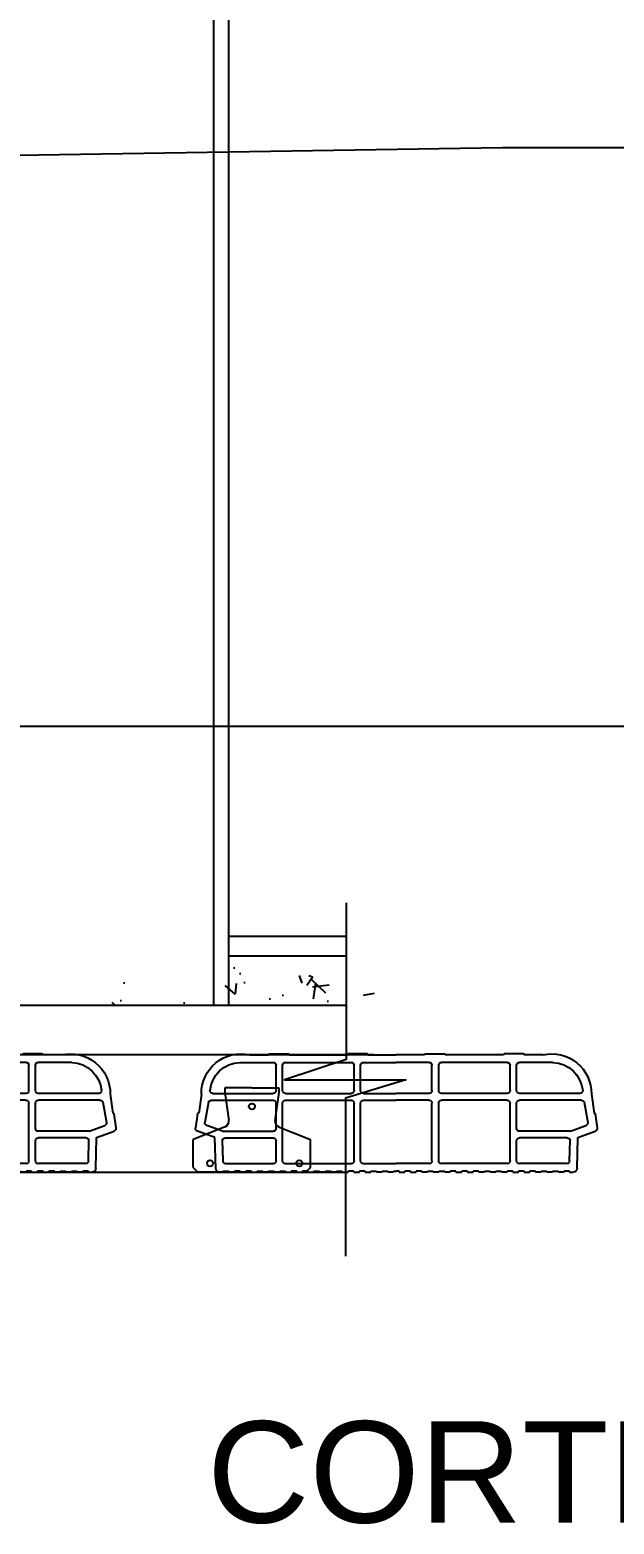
# Model space of a CAD drawing. Header units: metres. Extents: x 198 to 412, y -54 to 17.
# Drawn here: x 255.863 to 256.457, y -41.78 to -40.26 of the extents above; entities that cross this region are included whole.
import ezdxf
from ezdxf import colors
from ezdxf.entities.mleader import LeaderData, LeaderLine
from ezdxf.math import Vec2, Vec3

# ---------------------------------------------------------------- set-up
doc = ezdxf.new("R2010")
doc.units = ezdxf.units.M
doc.header["$LTSCALE"] = 10
for name, color, linetype in [('02', 2, 'Continuous'), ('1_MUROS', 6, 'Continuous'), ('A-Autos', 254, 'Continuous'), ('A-MUROS', 6, 'Continuous'), ('A-TEXTOS', 2, 'Continuous'), ('Corte t', 2, 'Continuous'), ('HT-253', 253, 'Continuous'), ('Losa rap sapito', 251, 'Continuous'), ('piso', 1, 'Continuous'), ('TM-REVOQUE', 2, 'Continuous')]:
    doc.layers.add(name, color=color, linetype=linetype)
doc.styles.add('ARIAL', font='arial.ttf')
doc.styles.get("Standard").update_dxf_attribs({"font": 'arial.ttf'})

# ---------------------------------------------------------------- blocks, each defined once
blk = doc.blocks.new('VIGUETA NUEVA')
at = {"layer": '02'}
for p, q in [((852.3054, 1549.6661), (852.2767, 1549.6661)), ((852.2767, 1549.6661), (852.2767, 1549.6611)), ((852.3054, 1549.6661), (852.3342, 1549.6661)), ((852.3342, 1549.6661), (852.3342, 1549.6611)), ((852.2767, 1549.6611), (852.2809, 1549.6312)), ((852.3342, 1549.6611), (852.3299, 1549.6312)), ((852.2769, 1549.6243), (852.2429, 1549.6111)), ((852.3339, 1549.6243), (852.3679, 1549.6111)), ((852.2429, 1549.5811), (852.2429, 1549.6111)), ((852.3679, 1549.5811), (852.3679, 1549.6111)), ((852.2429, 1549.5811), (852.2479, 1549.5761)), ((852.3054, 1549.5761), (852.2479, 1549.5761)), ((852.3054, 1549.5761), (852.3629, 1549.5761)), ((852.3679, 1549.5811), (852.3629, 1549.5761))]:
    blk.add_line(p, q, dxfattribs=at)
for centre, start, end in [((852.2739, 1549.6307), 294.8533, 4.4381), ((852.3369, 1549.6307), 175.5619, 245.1467)]:
    blk.add_arc(centre, 0.00704, start, end, dxfattribs=at)
blk = doc.blocks.new('VIGUETA NUEVA1')
at = {"layer": 'piso'}
for centre in [(0, -0.02), (-0.0444, -0.0805), (0.0504, -0.0805)]:
    blk.add_circle(centre, 0.00324, dxfattribs=at)
at = {"layer": '1_MUROS'}
blk.add_blockref('VIGUETA NUEVA', (-852.3054, -1549.6661), dxfattribs=at)
blk = doc.blocks.new('Losa rap zapito')
at = {"layer": 'Losa rap sapito'}
for p, q in [((283.7813, -291.7641), (283.8003, -291.7641)), ((283.8012, -291.7632), (283.8205, -291.7632)), ((283.8215, -291.7641), (283.8806, -291.7641)), ((283.9008, -291.7632), (283.8815, -291.7632)), ((283.9018, -291.7641), (283.9304, -291.7641)), ((283.959, -291.7641), (283.9304, -291.7641)), ((283.9599, -291.7632), (283.9792, -291.7632)), ((284.0393, -291.7641), (283.9802, -291.7641)), ((284.0595, -291.7632), (284.0402, -291.7632)), ((284.0795, -291.7641), (284.0605, -291.7641)), ((283.7711, -291.7719), (283.8051, -291.7719)), ((283.808, -291.8006), (283.808, -291.7747)), ((283.8147, -291.8006), (283.8147, -291.7747)), ((283.8176, -291.7719), (283.8844, -291.7719)), ((283.8873, -291.8006), (283.8873, -291.7747)), ((283.8941, -291.8006), (283.8941, -291.7747)), ((283.897, -291.7719), (283.9304, -291.7719)), ((283.9638, -291.7719), (283.9304, -291.7719)), ((283.9667, -291.8006), (283.9667, -291.7747)), ((283.9734, -291.8006), (283.9734, -291.7747)), ((284.0431, -291.7719), (283.9763, -291.7719)), ((284.046, -291.8006), (284.046, -291.7747)), ((284.0527, -291.8006), (284.0527, -291.7747)), ((284.0896, -291.7719), (284.0556, -291.7719)), ((283.732, -291.8042), (283.7293, -291.8235)), ((283.7394, -291.8124), (283.7357, -291.8329)), ((283.7422, -291.8103), (283.8051, -291.8103)), ((283.7437, -291.8035), (283.8051, -291.8035)), ((283.7534, -291.8103), (283.8051, -291.8103)), ((283.808, -291.8391), (283.808, -291.8132)), ((283.8147, -291.8721), (283.8147, -291.8132)), ((283.8176, -291.8035), (283.8844, -291.8035)), ((283.8176, -291.8103), (283.8844, -291.8103)), ((283.8873, -291.8721), (283.8873, -291.8132)), ((283.8941, -291.8721), (283.8941, -291.8132)), ((283.897, -291.8035), (283.9304, -291.8035)), ((283.897, -291.8103), (283.9304, -291.8103)), ((283.9638, -291.8035), (283.9304, -291.8035)), ((283.9638, -291.8103), (283.9304, -291.8103)), ((283.9667, -291.8721), (283.9667, -291.8132)), ((283.9734, -291.8721), (283.9734, -291.8132)), ((284.0431, -291.8035), (283.9763, -291.8035)), ((284.0431, -291.8103), (283.9763, -291.8103)), ((284.046, -291.8721), (284.046, -291.8132)), ((284.0527, -291.8391), (284.0527, -291.8132)), ((284.117, -291.8035), (284.0556, -291.8035)), ((284.1186, -291.8103), (284.0556, -291.8103)), ((284.1073, -291.8103), (284.0556, -291.8103)), ((284.1214, -291.8124), (284.125, -291.8329)), ((284.1287, -291.8042), (284.1314, -291.8235)), ((283.7282, -291.8243), (283.7262, -291.8386)), ((284.1325, -291.8243), (284.1346, -291.8386)), ((283.7459, -291.8484), (283.728, -291.8417)), ((283.7534, -291.842), (283.7376, -291.836)), ((283.7534, -291.842), (283.8051, -291.842)), ((284.1073, -291.842), (284.0556, -291.842)), ((284.1073, -291.842), (284.1232, -291.836)), ((284.1149, -291.8484), (284.1327, -291.8417)), ((283.7466, -291.8799), (283.7459, -291.8484)), ((283.7542, -291.8721), (283.7536, -291.851)), ((283.7565, -291.8487), (283.8051, -291.8487)), ((283.808, -291.8721), (283.808, -291.8516)), ((284.0527, -291.8721), (284.0527, -291.8516)), ((284.1043, -291.8487), (284.0556, -291.8487)), ((284.1066, -291.8721), (284.1071, -291.851)), ((284.1141, -291.8799), (284.1149, -291.8484)), ((283.7571, -291.8749), (283.8051, -291.8749)), ((283.8176, -291.8749), (283.8844, -291.8749)), ((283.897, -291.8749), (283.9304, -291.8749)), ((283.9638, -291.8749), (283.9304, -291.8749)), ((284.0431, -291.8749), (283.9763, -291.8749)), ((284.1037, -291.8749), (284.0556, -291.8749)), ((283.7541, -291.8836), (283.7504, -291.8836)), ((283.7541, -291.8836), (283.7516, -291.8836)), ((283.7541, -291.8836), (283.7516, -291.8836)), ((283.7541, -291.8836), (283.7541, -291.8827)), ((283.7541, -291.8827), (283.7598, -291.8827)), ((283.7598, -291.8836), (283.7598, -291.8827)), ((283.7598, -291.8836), (283.7656, -291.8836)), ((283.7714, -291.8827), (283.7656, -291.8827)), ((283.7656, -291.8836), (283.7656, -291.8827)), ((283.7714, -291.8836), (283.7714, -291.8827)), ((283.7714, -291.8836), (283.7772, -291.8836)), ((283.7772, -291.8836), (283.7772, -291.8827)), ((283.783, -291.8827), (283.7772, -291.8827)), ((283.783, -291.8836), (283.783, -291.8827)), ((283.783, -291.8836), (283.7887, -291.8836)), ((283.7887, -291.8836), (283.7887, -291.8827)), ((283.7887, -291.8827), (283.7945, -291.8827)), ((283.7945, -291.8836), (283.7945, -291.8827)), ((283.8003, -291.8836), (283.7945, -291.8836)), ((283.8003, -291.8827), (283.8061, -291.8827)), ((283.8003, -291.8836), (283.8003, -291.8827)), ((283.8061, -291.8836), (283.8061, -291.8827)), ((283.8119, -291.8836), (283.8061, -291.8836)), ((283.8119, -291.8827), (283.8176, -291.8827)), ((283.8119, -291.8836), (283.8119, -291.8827)), ((283.8119, -291.8827), (283.8176, -291.8827)), ((283.8176, -291.8836), (283.8176, -291.8827)), ((283.8176, -291.8836), (283.8234, -291.8836)), ((283.8292, -291.8827), (283.8234, -291.8827)), ((283.8234, -291.8836), (283.8234, -291.8827)), ((283.8292, -291.8836), (283.8292, -291.8827)), ((283.8292, -291.8836), (283.835, -291.8836)), ((283.835, -291.8836), (283.835, -291.8827)), ((283.8408, -291.8827), (283.835, -291.8827)), ((283.8408, -291.8836), (283.8408, -291.8827)), ((283.8408, -291.8836), (283.8465, -291.8836)), ((283.8465, -291.8836), (283.8465, -291.8827)), ((283.8465, -291.8827), (283.8523, -291.8827)), ((283.8523, -291.8836), (283.8523, -291.8827)), ((283.8581, -291.8836), (283.8523, -291.8836)), ((283.8581, -291.8827), (283.8639, -291.8827)), ((283.8581, -291.8836), (283.8581, -291.8827)), ((283.8639, -291.8836), (283.8639, -291.8827)), ((283.8697, -291.8836), (283.8639, -291.8836)), ((283.8697, -291.8827), (283.8755, -291.8827)), ((283.8697, -291.8836), (283.8697, -291.8827)), ((283.8697, -291.8827), (283.8755, -291.8827)), ((283.8755, -291.8836), (283.8755, -291.8827)), ((283.8755, -291.8836), (283.8812, -291.8836)), ((283.887, -291.8827), (283.8812, -291.8827)), ((283.8812, -291.8836), (283.8812, -291.8827)), ((283.887, -291.8836), (283.887, -291.8827)), ((283.887, -291.8836), (283.8928, -291.8836)), ((283.8928, -291.8836), (283.8928, -291.8827)), ((283.8986, -291.8827), (283.8928, -291.8827)), ((283.8986, -291.8836), (283.8986, -291.8827)), ((283.8986, -291.8836), (283.9044, -291.8836)), ((283.9044, -291.8836), (283.9044, -291.8827)), ((283.9044, -291.8827), (283.9101, -291.8827)), ((283.9101, -291.8836), (283.9101, -291.8827)), ((283.9159, -291.8836), (283.9101, -291.8836)), ((283.9159, -291.8827), (283.9217, -291.8827)), ((283.9159, -291.8836), (283.9159, -291.8827)), ((283.9217, -291.8836), (283.9217, -291.8827)), ((283.9275, -291.8836), (283.9217, -291.8836)), ((283.9275, -291.8836), (283.9275, -291.8827)), ((283.9275, -291.8827), (283.9304, -291.8827)), ((283.9333, -291.8827), (283.9304, -291.8827)), ((283.9333, -291.8836), (283.9333, -291.8827)), ((283.9333, -291.8836), (283.939, -291.8836)), ((283.9448, -291.8827), (283.939, -291.8827)), ((283.939, -291.8836), (283.939, -291.8827)), ((283.9448, -291.8836), (283.9448, -291.8827)), ((283.9448, -291.8836), (283.9506, -291.8836)), ((283.9506, -291.8836), (283.9506, -291.8827)), ((283.9564, -291.8827), (283.9506, -291.8827)), ((283.9564, -291.8836), (283.9564, -291.8827)), ((283.9622, -291.8836), (283.9564, -291.8836)), ((283.9622, -291.8836), (283.9622, -291.8827)), ((283.9622, -291.8827), (283.9679, -291.8827)), ((283.9679, -291.8836), (283.9679, -291.8827)), ((283.9737, -291.8836), (283.9679, -291.8836)), ((283.9737, -291.8827), (283.9795, -291.8827)), ((283.9737, -291.8836), (283.9737, -291.8827)), ((283.9795, -291.8836), (283.9795, -291.8827)), ((283.9853, -291.8836), (283.9795, -291.8836)), ((283.9911, -291.8827), (283.9853, -291.8827)), ((283.9853, -291.8836), (283.9853, -291.8827)), ((283.9911, -291.8827), (283.9853, -291.8827)), ((283.9911, -291.8836), (283.9911, -291.8827)), ((283.9911, -291.8836), (283.9968, -291.8836)), ((284.0026, -291.8827), (283.9968, -291.8827)), ((283.9968, -291.8836), (283.9968, -291.8827)), ((284.0026, -291.8836), (284.0026, -291.8827)), ((284.0026, -291.8836), (284.0084, -291.8836)), ((284.0084, -291.8836), (284.0084, -291.8827)), ((284.0142, -291.8827), (284.0084, -291.8827)), ((284.0142, -291.8836), (284.0142, -291.8827)), ((284.02, -291.8836), (284.0142, -291.8836)), ((284.02, -291.8836), (284.02, -291.8827)), ((284.02, -291.8827), (284.0258, -291.8827)), ((284.0258, -291.8836), (284.0258, -291.8827)), ((284.0315, -291.8836), (284.0258, -291.8836)), ((284.0315, -291.8827), (284.0373, -291.8827)), ((284.0315, -291.8836), (284.0315, -291.8827)), ((284.0373, -291.8836), (284.0373, -291.8827)), ((284.0431, -291.8836), (284.0373, -291.8836)), ((284.0489, -291.8827), (284.0431, -291.8827)), ((284.0431, -291.8836), (284.0431, -291.8827)), ((284.0489, -291.8827), (284.0431, -291.8827)), ((284.0489, -291.8836), (284.0489, -291.8827)), ((284.0489, -291.8836), (284.0547, -291.8836)), ((284.0604, -291.8827), (284.0547, -291.8827)), ((284.0547, -291.8836), (284.0547, -291.8827)), ((284.0604, -291.8836), (284.0604, -291.8827)), ((284.0604, -291.8836), (284.0662, -291.8836)), ((284.0662, -291.8836), (284.0662, -291.8827)), ((284.072, -291.8827), (284.0662, -291.8827)), ((284.072, -291.8836), (284.072, -291.8827)), ((284.0778, -291.8836), (284.072, -291.8836)), ((284.0778, -291.8836), (284.0778, -291.8827)), ((284.0778, -291.8827), (284.0836, -291.8827)), ((284.0836, -291.8836), (284.0836, -291.8827)), ((284.0893, -291.8836), (284.0836, -291.8836)), ((284.0893, -291.8827), (284.0951, -291.8827)), ((284.0893, -291.8836), (284.0893, -291.8827)), ((284.0951, -291.8836), (284.0951, -291.8827)), ((284.1009, -291.8836), (284.0951, -291.8836)), ((284.1009, -291.8836), (284.1009, -291.8827)), ((284.1067, -291.8827), (284.1009, -291.8827)), ((284.1067, -291.8836), (284.1067, -291.8827)), ((284.1067, -291.8836), (284.1092, -291.8836)), ((284.1067, -291.8836), (284.1092, -291.8836)), ((284.1067, -291.8836), (284.1103, -291.8836))]:
    blk.add_line(p, q, dxfattribs=at)
for centre, radius, start, end in [((283.7724, -291.8035), 0.0404, 77.2971, 181.0135), ((283.8012, -291.7641), 0.000963, 90, 180), ((283.8205, -291.7641), 0.000963, 0, 90), ((283.8815, -291.7641), 0.000963, 90, 180), ((283.9008, -291.7641), 0.000963, 0, 90), ((283.9599, -291.7641), 0.000963, 90, 180), ((283.9792, -291.7641), 0.000963, 0, 90), ((284.0402, -291.7641), 0.000963, 90, 180), ((284.0595, -291.7641), 0.000963, 0, 90), ((284.0883, -291.8035), 0.0404, 358.9865, 102.7029), ((283.7724, -291.8035), 0.0317, 92.259, 174.7894), ((283.8051, -291.7747), 0.00289, 0, 90), ((283.8176, -291.7747), 0.00289, 90, 180), ((283.8844, -291.7747), 0.00289, 0, 90), ((283.897, -291.7747), 0.00289, 90, 180), ((283.9638, -291.7747), 0.00289, 0, 90), ((283.9763, -291.7747), 0.00289, 90, 180), ((284.0431, -291.7747), 0.00289, 0, 90), ((284.0556, -291.7747), 0.00289, 90, 180), ((284.0883, -291.8035), 0.0317, 5.2106, 87.741), ((283.7422, -291.8132), 0.00289, 90, 165.2593), ((283.7437, -291.8006), 0.00289, 180.2316, 270), ((283.8051, -291.8006), 0.00289, 270, 0), ((283.8051, -291.8132), 0.00289, 0, 90), ((283.8176, -291.8006), 0.00289, 180, 270), ((283.8176, -291.8132), 0.00289, 90, 180), ((283.8844, -291.8006), 0.00289, 270, 0), ((283.8844, -291.8132), 0.00289, 0, 90), ((283.897, -291.8006), 0.00289, 180, 270), ((283.897, -291.8132), 0.00289, 90, 180), ((283.9638, -291.8006), 0.00289, 270, 0), ((283.9638, -291.8132), 0.00289, 0, 90), ((283.9763, -291.8006), 0.00289, 180, 270), ((283.9763, -291.8132), 0.00289, 90, 180), ((284.0431, -291.8006), 0.00289, 270, 0), ((284.0431, -291.8132), 0.00289, 0, 90), ((284.0556, -291.8006), 0.00289, 180, 270), ((284.0556, -291.8132), 0.00289, 90, 180), ((284.117, -291.8006), 0.00289, 270, 359.7684), ((284.1186, -291.8132), 0.00289, 14.7407, 90), ((283.7292, -291.8244), 0.000963, 81.8699, 171.8699), ((284.1316, -291.8244), 0.000963, 8.1301, 98.1301), ((283.729, -291.839), 0.00289, 171.8699, 249.444), ((283.7386, -291.8333), 0.00289, 171.8699, 249.444), ((283.8051, -291.8391), 0.00289, 270, 0), ((284.0556, -291.8391), 0.00289, 180, 270), ((284.1222, -291.8333), 0.00289, 290.556, 8.1301), ((284.1317, -291.839), 0.00289, 290.556, 8.1301), ((283.7565, -291.8516), 0.00289, 90, 168.5947), ((283.8051, -291.8516), 0.00289, 0, 90), ((284.0556, -291.8516), 0.00289, 90, 180), ((284.1043, -291.8516), 0.00289, 11.4053, 90), ((283.7571, -291.8721), 0.00289, 180, 271.41), ((283.8051, -291.8721), 0.00289, 270, 0), ((283.8176, -291.8721), 0.00289, 180, 270), ((283.8844, -291.8721), 0.00289, 270, 0), ((283.897, -291.8721), 0.00289, 180, 270), ((283.9638, -291.8721), 0.00289, 270, 0), ((283.9763, -291.8721), 0.00289, 180, 270), ((284.0431, -291.8721), 0.00289, 270, 0), ((284.0556, -291.8721), 0.00289, 180, 270), ((284.1037, -291.8721), 0.00289, 268.59, 0), ((283.7505, -291.8797), 0.0039, 182.4799, 268.1248), ((284.1102, -291.8797), 0.0039, 271.8752, 357.5201)]:
    blk.add_arc(centre, radius, start, end, dxfattribs=at)

msp = doc.modelspace()

# ---------------------------------------------------------------- hatches: boundary and pattern name
at = {"layer": 'HT-253'}
h = msp.add_hatch(dxfattribs=at)
h.set_pattern_fill('AR-CONC', color=256, scale=0.0007, angle=90)
h.set_pattern_definition([(140, (-287.45038, -11812.44892), (0.0111573599, 0.1275292683), [0.013335, -0.146685]), (85, (-287.45038, -11812.44892), (-0.1337397917, -0.024670395), [0.010668, -0.1173484089]), (190.4514447, (-287.44946, -11812.4383), (-0.1225824263, 0.102858873), [0.0113330062, -0.1246631712]), (136.1842, (-287.48594, -11812.44892), (0.0294296296, 0.1897553286), [0.0200025, -0.2200275]), (186.6355576, (-287.4835, -11812.4331), (-0.1731982872, 0.1661828938), [0.0169995162, -0.1869949257]), (81.1841512, (-287.48594, -11812.44892), (-0.1731982872, 0.166182894), [0.016001977, -0.1760218123]), (111, (-287.47705, -11812.43114), (0.0715856387, 0.1061300739), [0.013335, -0.146685]), (56, (-287.47705, -11812.43114), (-0.1289315763, 0.0432614198), [0.010668, -0.117348]), (161.451445, (-287.47109, -11812.4223), (-0.0573459382, 0.1493914935), [0.0113330062, -0.1246629563]), (127.5, (-287.450385, -11812.44892), (-0.05918852721, 0.00216202228), [0, -0.1159256, 0, -0.119126, 0, -0.1177925]), (97.5, (-287.450385, -11812.44892), (-0.07012640237, 0.04677376376), [0, -0.0679196, 0, -0.1132586, 0, -0.0448945]), (57.5, (-287.450385, -11812.48857), (0.0040101208, 0.09491341662), [0, -0.04445, 0, -0.138684, 0, -0.184023]), (47.5, (-287.450385, -11812.50635), (-0.0177985437, 0.10369042697), [0, -0.057785, 0, -0.0921004, 0, -0.130683])])
h.paths.add_polyline_path([(253.4167, -41.192), (255.422, -41.192), (255.422, -41.212), (255.422, -41.222), (256.2369, -41.222), (256.2369, -41.252), (254.9156, -41.252), (254.7156, -41.252), (253.4167, -41.252)])
h = msp.add_hatch(dxfattribs=at)
h.set_pattern_fill('AR-CONC', color=256, scale=0.0007, angle=90)
h.set_pattern_definition([(140, (-294.86723, -11820.31325), (0.0111573599, 0.1275292683), [0.013335, -0.146685]), (85, (-294.86723, -11820.31325), (-0.1337397917, -0.024670395), [0.010668, -0.1173484089]), (190.4514447, (-294.8663, -11820.30262), (-0.1225824263, 0.102858873), [0.0113330062, -0.1246631712]), (136.1842, (-294.90279, -11820.31325), (0.0294296296, 0.1897553286), [0.0200025, -0.2200275]), (186.6355576, (-294.90034, -11820.29743), (-0.1731982872, 0.1661828938), [0.0169995162, -0.1869949257]), (81.1841512, (-294.9028, -11820.31325), (-0.1731982872, 0.166182894), [0.016001977, -0.1760218123]), (111, (-294.8939, -11820.29547), (0.0715856387, 0.1061300739), [0.013335, -0.146685]), (56, (-294.8939, -11820.29547), (-0.1289315763, 0.0432614198), [0.010668, -0.117348]), (161.451445, (-294.88794, -11820.28662), (-0.0573459382, 0.1493914935), [0.0113330062, -0.1246629563]), (127.5, (-294.86723, -11820.313247), (-0.05918852721, 0.00216202228), [0, -0.1159256, 0, -0.119126, 0, -0.1177925]), (97.5, (-294.86723, -11820.31325), (-0.07012640237, 0.04677376376), [0, -0.0679196, 0, -0.1132586, 0, -0.0448945]), (57.5, (-294.86723, -11820.352897), (0.0040101208, 0.09491341662), [0, -0.04445, 0, -0.138684, 0, -0.184023]), (47.5, (-294.86723, -11820.37068), (-0.0177985437, 0.10369042697), [0, -0.057785, 0, -0.0921004, 0, -0.130683])])
h.paths.add_polyline_path([(256.1845, -41.252), (256.1845, -41.202), (256.0649, -41.202), (256.0649, -41.252)])

# ---------------------------------------------------------------- linework, layer by layer
at = {"color": 2}
for p, q in [((256.1845, -41.182, 0), (256.0652, -41.182, 0)), ((256.1845, -41.202, 0), (256.0652, -41.202, 0))]:
    msp.add_line(p, q, dxfattribs=at)
at = {"color": 5}
for p, q in [((254.9156, -41.252, 0), (256.1845, -41.252, 0)), ((253.4161, -41.422, 0), (256.1839, -41.422, 0))]:
    msp.add_line(p, q, dxfattribs=at)
at = {"layer": '02'}
msp.add_line((256.2127, -41.3025, 0), (253.2983, -41.3025, 0), dxfattribs=at)
at = {"layer": '02', "color": 3}
msp.add_lwpolyline([(256.1845, -41.1478), (256.1845, -41.3072), (256.122, -41.3279), (256.2452, -41.3279), (256.1839, -41.3465), (256.1839, -41.5075)], dxfattribs=at)
at = {"layer": 'A-Autos'}
for p in [(256.1845, -41.182, 0), (256.0996, -41.182, 0)]:
    msp.add_line(p, (256.0996, -41.182, 0), dxfattribs=at)
at = {"layer": 'A-MUROS'}
msp.add_line((256.0499, -41.252, 0), (256.0499, -37.852, 0), dxfattribs=at)
at = {"layer": 'A-MUROS', "elevation": 0}
msp.add_lwpolyline([(256.0499, -41.252), (256.0499, -37.852), (255.8457, -37.852), (255.8457, -41.252), (256.0452, -41.252)], close=True, dxfattribs=at)
at = {"layer": 'TM-REVOQUE'}
msp.add_line((256.0649, -37.852, 0), (256.0649, -41.252, 0), dxfattribs=at)

# ---------------------------------------------------------------- block references
at = {"layer": 'A-MUROS', "xscale": -1}
for p in [(539.6766, 250.4616, 0), (540.166, 250.4616, 0)]:
    msp.add_blockref('Losa rap zapito', p, dxfattribs=at)
at = {"layer": 'Corte t', "xscale": 0.9559179682510148, "yscale": 0.9559179682510148, "zscale": 0.9559179682510148}
msp.add_blockref('VIGUETA NUEVA1', (256.0887, -41.336, 0), dxfattribs=at)

# ---------------------------------------------------------------- texts
at = {"layer": 'A-TEXTOS', "insert": (256.0432, -41.6754), "char_height": 0.10318, "width": 0.777043, "attachment_point": 1}
msp.add_mtext('CORTE 2-2', dxfattribs=at)

# ---------------------------------------------------------------- leaders
at = {"layer": 'A-TEXTOS'}
ml = msp.add_multileader_mtext('Standard', dxfattribs=at)
ml.set_content('5', color=256, style='ARIAL')
ml.set_leader_properties(color=1)
ml.build(insert=Vec2(0, 0))
ml.multileader.update_dxf_attribs({"has_text_frame": 1, "arrow_head_size": 0.08, "scale": 0.02})
ctx = ml.context
ctx.base_point, ctx.scale, ctx.char_height, ctx.arrow_head_size, ctx.landing_gap_size, ctx.plane_origin = Vec3(256.5035, -40.3792, 0), 0.02, 0.08, 0.08, 0.04, Vec3(254.5385, -40.3792, 0)
notes = []
notes.append((ctx, [(0, (1, 1, 0), (256.3435, -40.3792, 0), (1, 0), 0.16, [(0, [(255.1766, -40.3976, 0)], 0, [])])]))
ctx.mtext.insert, ctx.mtext.flow_direction = Vec3(256.5435, -40.3385, 0), 5
ml = msp.add_multileader_mtext('Standard', dxfattribs=at)
ml.set_content('1', color=256, style='ARIAL')
ml.set_leader_properties(color=1)
ml.build(insert=Vec2(0, 0))
ml.multileader.update_dxf_attribs({"has_text_frame": 1, "arrow_head_size": 0.08, "scale": 0.02})
ctx = ml.context
ctx.base_point, ctx.scale, ctx.char_height, ctx.arrow_head_size, ctx.landing_gap_size, ctx.plane_origin = Vec3(256.5017, -40.9681, 0), 0.02, 0.08, 0.08, 0.04, Vec3(255.9606, -40.9681, 0)
notes.append((ctx, [(0, (1, 1, 0), (256.3417, -40.9681, 0), (1, 0), 0.16, [(0, [(255.3465, -40.9681, 0)], 0, [])])]))
ctx.mtext.insert, ctx.mtext.flow_direction = Vec3(256.5417, -40.9281, 0), 5
for ctx, leaders in notes:
    for number, flags, end, landing, length, lines in leaders:
        leader = LeaderData()
        leader.index, (leader.has_last_leader_line, leader.has_dogleg_vector, leader.attachment_direction) = number, flags
        leader.last_leader_point, leader.dogleg_vector, leader.dogleg_length = Vec3(end), Vec3(landing), length
        for number, points, colour, breaks in lines:
            line = LeaderLine()
            line.index, line.vertices, line.color, line.breaks = number, Vec3.list(points), colors.encode_raw_color(colour), breaks
            leader.lines.append(line)
        ctx.leaders.append(leader)

doc.saveas('drawing.dxf')
